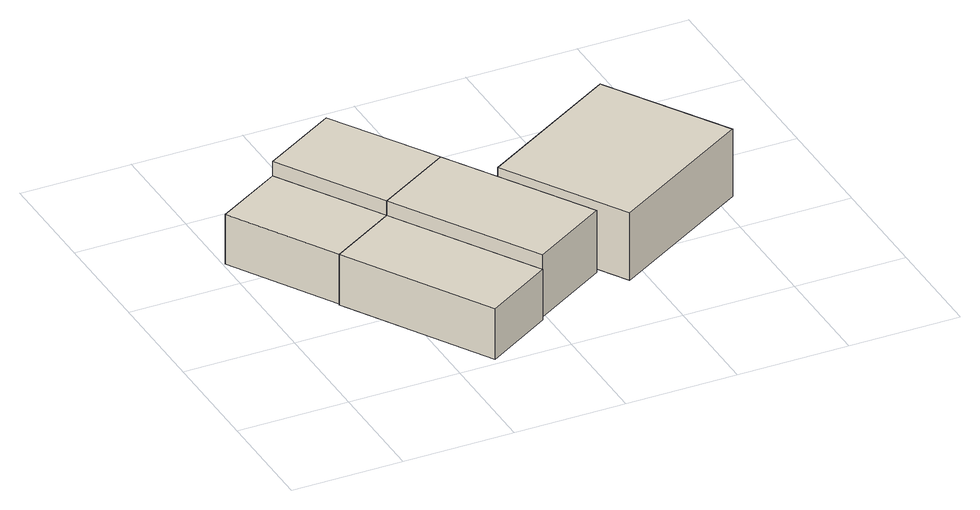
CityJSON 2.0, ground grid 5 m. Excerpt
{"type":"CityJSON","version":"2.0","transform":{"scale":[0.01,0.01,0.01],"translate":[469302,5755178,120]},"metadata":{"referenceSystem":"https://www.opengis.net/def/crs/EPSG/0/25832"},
"CityObjects":{
"building1":{"type":"Building","attributes":{"Gemeindeschluessel":"05711000","BezugspunktDach":"2000","function":"51009_1610","measuredHeight":2.37},"address":[{"country":"Germany"}],"geometry":[{"type":"Solid","lod":"1","boundaries":[[[[0,1,2,3]],[[4,5,6,7]],[[4,7,3,2]],[[5,4,2,1]],[[6,5,1,0]],[[7,6,0,3]]]]}]},
"building2":{"type":"Building","attributes":{"Gemeindeschluessel":"05711000","BezugspunktDach":"2000","function":"51009_1610","measuredHeight":2.4},"address":[{"country":"Germany"}],"geometry":[{"type":"Solid","lod":"1","boundaries":[[[[3,2,8,9]],[[10,11,12,13]],[[10,13,9,8]],[[11,10,8,2]],[[12,11,2,3]],[[13,12,3,9]]]]}]},
"building3":{"type":"Building","attributes":{"Gemeindeschluessel":"05711000","function":"31001_3000"},"address":[{"country":"Germany","locality":"Bielefeld","thoroughfareNumber":"132","thoroughfareName":"Kampstraße"}],"children":["building3-1","building3-2"]},
"building3-1":{"type":"BuildingPart","attributes":{"BezugspunktDach":"2000","measuredHeight":2.94},"parents":["building3"],"geometry":[{"type":"Solid","lod":"1","boundaries":[[[[14,15,16,17]],[[18,19,20,21]],[[18,21,17,16]],[[19,18,16,15]],[[20,19,15,14]],[[21,20,14,17]]]]}]},
"building3-2":{"type":"BuildingPart","attributes":{"BezugspunktDach":"2000","measuredHeight":2.67},"address":[{"country":"Germany","locality":"Bielefeld","thoroughfareNumber":"132","thoroughfareName":"Kampstraße"}],"parents":["building3"],"geometry":[{"type":"Solid","lod":"1","boundaries":[[[[22,23,15,14]],[[24,25,26,27]],[[24,27,14,15]],[[25,24,15,23]],[[26,25,23,22]],[[27,26,22,14]]]]}]},
"building4":{"type":"Building","attributes":{"Gemeindeschluessel":"05711000","BezugspunktDach":"2000","function":"31001_2100","measuredHeight":3.6},"address":[{"country":"Germany","locality":"Bielefeld","thoroughfareNumber":"132","thoroughfareName":"Kampstraße"}],"geometry":[{"type":"Solid","lod":"1","boundaries":[[[[28,29,30,31]],[[32,33,34,35]],[[32,35,31,30]],[[33,32,30,29]],[[34,33,29,28]],[[35,34,28,31]]]]}]}
},
"vertices":[
[308,1331,285],[9,1152,285],[289,679,285],[591,861,285],[289,679,48],[9,1152,48],[308,1331,48],[591,861,48],
[673,32,285],[978,217,285],[673,32,45],[289,679,45],[591,861,45],[978,217,45],
[933,1066,353],[591,861,353],[978,217,353],[1321,426,353],[978,217,58],[591,861,58],[933,1066,58],[1321,426,58],
[648,1534,353],[308,1331,353],[591,861,86],[308,1331,86],[648,1534,86],[933,1066,86],
[1729,1233,386],[1081,845,386],[1409,302,386],[2059,692,386],[1409,302,66],[1081,845,66],[1729,1233,66],[2059,692,66]
]}
